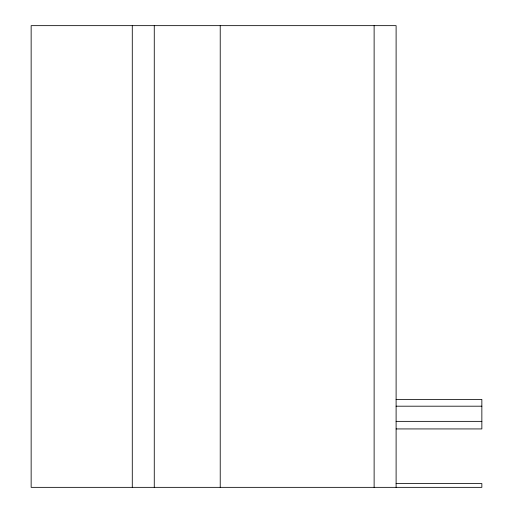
<?xml version="1.0" encoding="UTF-8"?>
<svg xmlns="http://www.w3.org/2000/svg" width="513" height="513" viewBox="0 0 513 513"><rect width="100%" height="100%" fill="white"/><g stroke="black" fill="none" stroke-linecap="round" stroke-linejoin="round"><path stroke-width="0.77" d="M396.107 399.409L481.854 399.409L481.854 428.932L396.107 428.932M396.107 406.193L481.854 406.193M396.107 421.365L481.854 421.365M396.107 483.547L481.854 483.547L481.854 487.35L31.146 487.35L31.146 25.65L396.107 25.65L396.107 487.35M374.124 25.65L374.124 487.35M220.224 25.65L220.224 487.35M154.266 25.65L154.266 487.35M132.283 25.65L132.283 487.35"/></g></svg>
